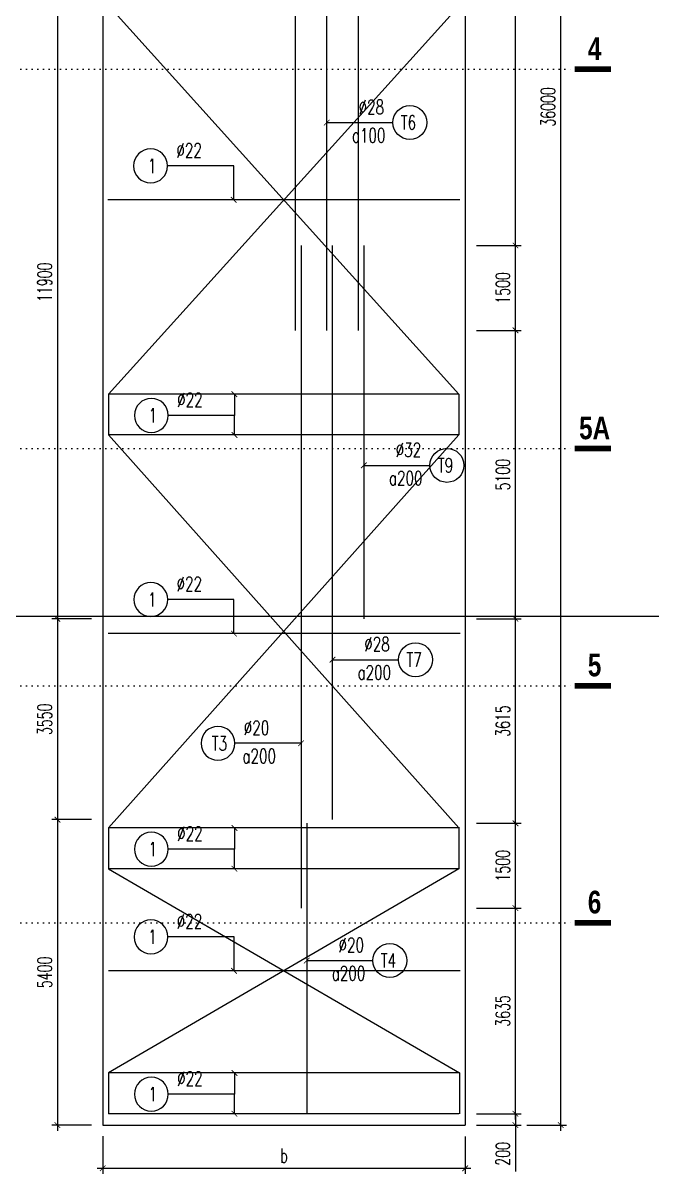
# Model space of a CAD drawing. Header units: millimetres. Extents: x -143570 to 58447, y -1448440 to -1202244.
# Drawn here: x -100369 to -89255, y -1252342 to -1231995 of the extents above; entities that cross this region are included whole.
import ezdxf
from ezdxf.enums import TextEntityAlignment as Align

# ---------------------------------------------------------------- set-up
doc = ezdxf.new("R2010")
doc.units = ezdxf.units.MM
doc.header["$LTSCALE"] = 30
doc.header["$PDMODE"] = 3
doc.linetypes.add('DOT', pattern=[0.25, 0, -0.25])
doc.layers.get('0').update_dxf_attribs({"lineweight": 9})
doc.layers.get('Defpoints').update_dxf_attribs({"lineweight": 9})
for name, color, linetype in [('ccu11-Chidan', 9, 'Continuous'), ('ccu11-Cotthep', 9, 'Continuous'), ('ccu11-Dim', 8, 'Continuous'), ('ccu11-Manh', 8, 'Continuous'), ('ccu11-Thay', 7, 'Continuous'), ('ccu11-Thep', 4, 'Continuous'), ('ccu11-Thepdai', 6, 'Continuous')]:
    doc.layers.add(name, color=color, linetype=linetype)
doc.styles.add('ccu11-dim', font='vnsimli.shx', dxfattribs={"width": 0.65, "bigfont": 'bigfont.shx'})
doc.styles.add('ccu11-VnAvH-B', font='')
doc.styles.add('ccu11-vnsimple', font='vnsimple.shx', dxfattribs={"bigfont": 'bigfont.shx'})
doc.styles.add('ccu11_simli', font='vnsimli.shx', dxfattribs={"width": 0.8})
doc.styles.add('VnHelvetlnsH', font='')
doc.styles.get('ccu11-VnAvH-B').set_extended_font_data('.VnAvantH', bold=True)
doc.styles.get('VnHelvetlnsH').set_extended_font_data('.VnHelvetInsH', bold=True)
doc.dimstyles.new('ccu11-100', dxfattribs={"dimscale": 100, "dimtxt": 2.5, "dimasz": 1, "dimexe": 1, "dimexo": 2, "dimgap": 1, "dimtad": 1, "dimdec": 0, "dimdsep": 46, "dimtxsty": 'ccu11-dim', "dimblk": 'ARCHTICK', "dimcen": -1, "dimdle": 1, "dimclrd": 256, "dimclre": 256, "dimclrt": 3, "dimadec": 0, "dimazin": 2, "dimtfac": 0.1, "dimtdec": 0, "dimtmove": 0, "dimatfit": 1, "dimldrblk": 'ARCHTICK', "dimfxl": 1, "dimtvp": 0.833333, "dimtolj": 1, "dimtzin": 12, "dimarcsym": 0})
doc.dimstyles.new('ccu11-100(d16a100)', dxfattribs={"dimscale": 100, "dimtxt": 2.5, "dimasz": 1, "dimexe": 1, "dimexo": 2, "dimgap": 0.8, "dimtad": 1, "dimdec": 1, "dimdsep": 46, "dimtxsty": 'ccu11-dim', "dimblk": 'ARCHTICK', "dimcen": -1, "dimdle": 1, "dimclrd": 256, "dimclre": 256, "dimclrt": 3, "dimadec": 0, "dimazin": 2, "dimtfac": 0.1, "dimtdec": 1, "dimtmove": 0, "dimatfit": 1, "dimldrblk": 'ARCHTICK', "dimfxl": 1, "dimtvp": 0.833333, "dimtolj": 1, "dimtzin": 12, "dimarcsym": 0})

# ---------------------------------------------------------------- blocks, each defined once
blk = doc.blocks.new('_ARCHTICK')
at = {"color": 0, "linetype": 'ByBlock', "const_width": 0.15}
blk.add_lwpolyline([(-0.5, -0.5), (0.5, 0.5)], dxfattribs=at)
blk = doc.blocks.new('*D241')
at = {"layer": 'ccu11-Dim', "lineweight": -2, "ltscale": 3000, "transparency": 16777216}
for p, q in [((-98961, -1251674), (-98961, -1252342)), ((-92555, -1251677), (-92555, -1252342)), ((-99061, -1252242), (-92455, -1252242))]:
    blk.add_line(p, q, dxfattribs=at)
at = {"layer": 'Defpoints', "color": 0, "ltscale": 3000, "transparency": 16777216}
for p in [(-98961, -1251474), (-92555, -1251477), (-92555, -1252242)]:
    blk.add_point(p, dxfattribs=at)
at = {"layer": 'ccu11-Dim', "lineweight": -2, "ltscale": 3000, "transparency": 16777216, "xscale": 100, "yscale": 100, "zscale": 100, "rotation": 180}
blk.add_blockref('_ARCHTICK', (-98961, -1252242), dxfattribs=at)
at = {"layer": 'ccu11-Dim', "lineweight": -2, "ltscale": 3000, "transparency": 16777216, "xscale": 100, "yscale": 100, "zscale": 100}
blk.add_blockref('_ARCHTICK', (-92555, -1252242), dxfattribs=at)
at = {"layer": 'ccu11-Dim', "color": 3, "ltscale": 3000, "transparency": 16777216, "insert": (-95758, -1252017), "char_height": 250, "attachment_point": 5, "style": 'ccu11-dim'}
blk.add_mtext('\\A1;b', dxfattribs=at)
blk = doc.blocks.new('*D242')
at = {"layer": 'ccu11-Dim', "lineweight": -2, "ltscale": 3000, "transparency": 16777216}
for p, q in [((-92355, -1251278), (-91567, -1251278)), ((-91667, -1251278), (-91667, -1251178)), ((-91667, -1251278), (-91667, -1251478)), ((-92355, -1251478), (-91567, -1251478)), ((-91667, -1251478), (-91667, -1252296))]:
    blk.add_line(p, q, dxfattribs=at)
at = {"layer": 'Defpoints', "color": 0, "ltscale": 3000, "transparency": 16777216}
for p in [(-92555, -1251278), (-92555, -1251478), (-91667, -1251478)]:
    blk.add_point(p, dxfattribs=at)
at = {"layer": 'ccu11-Dim', "lineweight": -2, "ltscale": 3000, "transparency": 16777216, "xscale": 100, "yscale": 100, "zscale": 100}
for p, rotation in [((-91667, -1251278), 270), ((-91667, -1251478), 90)]:
    blk.add_blockref('_ARCHTICK', p, dxfattribs=dict(at, rotation=rotation))
at = {"layer": 'ccu11-Dim', "color": 3, "ltscale": 3000, "transparency": 16777216, "insert": (-91892, -1251987), "char_height": 250, "attachment_point": 5, "rotation": 90, "style": 'ccu11-dim'}
blk.add_mtext('\\A1;200', dxfattribs=at)
blk = doc.blocks.new('*D245')
at = {"layer": 'ccu11-Dim', "lineweight": -2, "transparency": 16777216}
for p, q in [((-91467, -1215478), (-90767, -1215478)), ((-90867, -1251578), (-90867, -1215378)), ((-91467, -1251478), (-90767, -1251478))]:
    blk.add_line(p, q, dxfattribs=at)
at = {"layer": 'Defpoints', "color": 0, "transparency": 16777216}
for p in [(-91667, -1215478), (-90867, -1215478), (-91667, -1251478)]:
    blk.add_point(p, dxfattribs=at)
at = {"layer": 'ccu11-Dim', "lineweight": -2, "transparency": 16777216, "xscale": 100, "yscale": 100, "zscale": 100}
for p, rotation in [((-90867, -1215478), 90), ((-90867, -1251478), 270)]:
    blk.add_blockref('_ARCHTICK', p, dxfattribs=dict(at, rotation=rotation))
at = {"layer": 'ccu11-Dim', "color": 3, "transparency": 16777216, "insert": (-91092, -1233478), "char_height": 250, "attachment_point": 5, "rotation": 90, "style": 'ccu11-dim'}
blk.add_mtext('\\A1;36000', dxfattribs=at)
blk = doc.blocks.new('SHD')
at = {"layer": 'ccu11-Cotthep'}
blk.add_circle((300, 0), 300, dxfattribs=at)
at = {"layer": 'ccu11-Cotthep', "color": 31, "style": 'ccu11_simli', "width": 0.8}
blk.add_attdef('DK', text='', height=250, dxfattribs=at).set_placement((-101, 65), align=Align.BOTTOM_RIGHT)
blk.add_attdef('KH', text='', height=250, dxfattribs=at).set_placement((300, 0), align=Align.MIDDLE)
blk.add_attdef('KC', text='', height=250, dxfattribs=at).set_placement((-101, -142), align=Align.TOP_RIGHT)
blk = doc.blocks.new('*D257')
at = {"layer": 'ccu11-Dim', "lineweight": -2, "transparency": 16777216}
for p, q in [((-99761, -1230528), (-99761, -1242628)), ((-99161, -1230628), (-99861, -1230628)), ((-99161, -1242528), (-99861, -1242528))]:
    blk.add_line(p, q, dxfattribs=at)
at = {"layer": 'Defpoints', "color": 0, "transparency": 16777216}
for p in [(-98961, -1230628), (-99761, -1242528), (-98961, -1242528)]:
    blk.add_point(p, dxfattribs=at)
at = {"layer": 'ccu11-Dim', "lineweight": -2, "transparency": 16777216, "xscale": 100, "yscale": 100, "zscale": 100}
for p, rotation in [((-99761, -1230628), 90), ((-99761, -1242528), 270)]:
    blk.add_blockref('_ARCHTICK', p, dxfattribs=dict(at, rotation=rotation))
at = {"layer": 'ccu11-Dim', "color": 3, "transparency": 16777216, "insert": (-99986, -1236578), "char_height": 250, "attachment_point": 5, "rotation": 90, "style": 'ccu11-dim'}
blk.add_mtext('\\A1;11900', dxfattribs=at)
blk = doc.blocks.new('*D259')
at = {"layer": 'ccu11-Dim', "lineweight": -2, "transparency": 16777216}
for p, q in [((-99161, -1242528), (-99861, -1242528)), ((-99761, -1242428), (-99761, -1246178)), ((-99161, -1246078), (-99861, -1246078))]:
    blk.add_line(p, q, dxfattribs=at)
at = {"layer": 'Defpoints', "color": 0, "transparency": 16777216}
for p in [(-98961, -1242528), (-99761, -1246078), (-98961, -1246078)]:
    blk.add_point(p, dxfattribs=at)
at = {"layer": 'ccu11-Dim', "lineweight": -2, "transparency": 16777216, "xscale": 100, "yscale": 100, "zscale": 100}
for p, rotation in [((-99761, -1242528), 90), ((-99761, -1246078), 270)]:
    blk.add_blockref('_ARCHTICK', p, dxfattribs=dict(at, rotation=rotation))
at = {"layer": 'ccu11-Dim', "color": 3, "transparency": 16777216, "insert": (-99986, -1244303), "char_height": 250, "attachment_point": 5, "rotation": 90, "style": 'ccu11-dim'}
blk.add_mtext('\\A1;3550', dxfattribs=at)
blk = doc.blocks.new('*D260')
at = {"layer": 'ccu11-Dim', "lineweight": -2, "transparency": 16777216}
for p, q in [((-99761, -1245978), (-99761, -1251578)), ((-99161, -1246078), (-99861, -1246078)), ((-99161, -1251478), (-99861, -1251478))]:
    blk.add_line(p, q, dxfattribs=at)
at = {"layer": 'Defpoints', "color": 0, "transparency": 16777216}
for p in [(-98961, -1246078), (-99761, -1251478), (-98961, -1251478)]:
    blk.add_point(p, dxfattribs=at)
at = {"layer": 'ccu11-Dim', "lineweight": -2, "transparency": 16777216, "xscale": 100, "yscale": 100, "zscale": 100}
for p, rotation in [((-99761, -1246078), 90), ((-99761, -1251478), 270)]:
    blk.add_blockref('_ARCHTICK', p, dxfattribs=dict(at, rotation=rotation))
at = {"layer": 'ccu11-Dim', "color": 3, "transparency": 16777216, "insert": (-99986, -1248778), "char_height": 250, "attachment_point": 5, "rotation": 90, "style": 'ccu11-dim'}
blk.add_mtext('\\A1;5400', dxfattribs=at)
blk = doc.blocks.new('*D262')
at = {"layer": 'ccu11-Dim', "lineweight": -2, "transparency": 16777216}
for p, q in [((-92355, -1247643), (-91567, -1247643)), ((-91667, -1251378), (-91667, -1247543)), ((-92355, -1251278), (-91567, -1251278))]:
    blk.add_line(p, q, dxfattribs=at)
at = {"layer": 'Defpoints', "color": 0, "transparency": 16777216}
for p in [(-92555, -1247643), (-91667, -1247643), (-92555, -1251278)]:
    blk.add_point(p, dxfattribs=at)
at = {"layer": 'ccu11-Dim', "lineweight": -2, "transparency": 16777216, "xscale": 100, "yscale": 100, "zscale": 100}
for p, rotation in [((-91667, -1247643), 90), ((-91667, -1251278), 270)]:
    blk.add_blockref('_ARCHTICK', p, dxfattribs=dict(at, rotation=rotation))
at = {"layer": 'ccu11-Dim', "color": 3, "transparency": 16777216, "insert": (-91892, -1249460), "char_height": 250, "attachment_point": 5, "rotation": 90, "style": 'ccu11-dim'}
blk.add_mtext('\\A1;3635', dxfattribs=at)
blk = doc.blocks.new('*D263')
at = {"layer": 'ccu11-Dim', "lineweight": -2, "transparency": 16777216}
for p, q in [((-91667, -1247743), (-91667, -1246043)), ((-92355, -1246143), (-91567, -1246143)), ((-92355, -1247643), (-91567, -1247643))]:
    blk.add_line(p, q, dxfattribs=at)
at = {"layer": 'Defpoints', "color": 0, "transparency": 16777216}
for p in [(-92555, -1246143), (-91667, -1246143), (-92555, -1247643)]:
    blk.add_point(p, dxfattribs=at)
at = {"layer": 'ccu11-Dim', "lineweight": -2, "transparency": 16777216, "xscale": 100, "yscale": 100, "zscale": 100}
for p, rotation in [((-91667, -1246143), 90), ((-91667, -1247643), 270)]:
    blk.add_blockref('_ARCHTICK', p, dxfattribs=dict(at, rotation=rotation))
at = {"layer": 'ccu11-Dim', "color": 3, "transparency": 16777216, "insert": (-91892, -1246893), "char_height": 250, "attachment_point": 5, "rotation": 90, "style": 'ccu11-dim'}
blk.add_mtext('\\A1;1500', dxfattribs=at)
blk = doc.blocks.new('*D264')
at = {"layer": 'ccu11-Dim', "lineweight": -2, "transparency": 16777216}
for p, q in [((-92355, -1242528), (-91567, -1242528)), ((-91667, -1246243), (-91667, -1242428)), ((-92355, -1246143), (-91567, -1246143))]:
    blk.add_line(p, q, dxfattribs=at)
at = {"layer": 'Defpoints', "color": 0, "transparency": 16777216}
for p in [(-92555, -1242528), (-91667, -1242528), (-92555, -1246143)]:
    blk.add_point(p, dxfattribs=at)
at = {"layer": 'ccu11-Dim', "lineweight": -2, "transparency": 16777216, "xscale": 100, "yscale": 100, "zscale": 100}
for p, rotation in [((-91667, -1242528), 90), ((-91667, -1246143), 270)]:
    blk.add_blockref('_ARCHTICK', p, dxfattribs=dict(at, rotation=rotation))
at = {"layer": 'ccu11-Dim', "color": 3, "transparency": 16777216, "insert": (-91892, -1244335), "char_height": 250, "attachment_point": 5, "rotation": 90, "style": 'ccu11-dim'}
blk.add_mtext('\\A1;3615', dxfattribs=at)
blk = doc.blocks.new('*D265')
at = {"layer": 'ccu11-Dim', "lineweight": -2, "transparency": 16777216}
for p, q in [((-92355, -1237428), (-91567, -1237428)), ((-91667, -1242628), (-91667, -1237328)), ((-92355, -1242528), (-91567, -1242528))]:
    blk.add_line(p, q, dxfattribs=at)
at = {"layer": 'Defpoints', "color": 0, "transparency": 16777216}
for p in [(-92555, -1237428), (-91667, -1237428), (-92555, -1242528)]:
    blk.add_point(p, dxfattribs=at)
at = {"layer": 'ccu11-Dim', "lineweight": -2, "transparency": 16777216, "xscale": 100, "yscale": 100, "zscale": 100}
for p, rotation in [((-91667, -1237428), 90), ((-91667, -1242528), 270)]:
    blk.add_blockref('_ARCHTICK', p, dxfattribs=dict(at, rotation=rotation))
at = {"layer": 'ccu11-Dim', "color": 3, "transparency": 16777216, "insert": (-91892, -1239978), "char_height": 250, "attachment_point": 5, "rotation": 90, "style": 'ccu11-dim'}
blk.add_mtext('\\A1;5100', dxfattribs=at)
blk = doc.blocks.new('*D266')
at = {"layer": 'ccu11-Dim', "lineweight": -2, "transparency": 16777216}
for p, q in [((-91667, -1237528), (-91667, -1235828)), ((-92355, -1235928), (-91567, -1235928)), ((-92355, -1237428), (-91567, -1237428))]:
    blk.add_line(p, q, dxfattribs=at)
at = {"layer": 'Defpoints', "color": 0, "transparency": 16777216}
for p in [(-92555, -1235928), (-91667, -1235928), (-92555, -1237428)]:
    blk.add_point(p, dxfattribs=at)
at = {"layer": 'ccu11-Dim', "lineweight": -2, "transparency": 16777216, "xscale": 100, "yscale": 100, "zscale": 100}
for p, rotation in [((-91667, -1235928), 90), ((-91667, -1237428), 270)]:
    blk.add_blockref('_ARCHTICK', p, dxfattribs=dict(at, rotation=rotation))
at = {"layer": 'ccu11-Dim', "color": 3, "transparency": 16777216, "insert": (-91892, -1236678), "char_height": 250, "attachment_point": 5, "rotation": 90, "style": 'ccu11-dim'}
blk.add_mtext('\\A1;1500', dxfattribs=at)
blk = doc.blocks.new('*D267')
at = {"layer": 'ccu11-Dim', "lineweight": -2, "transparency": 16777216}
for p, q in [((-91667, -1236028), (-91667, -1227128)), ((-92355, -1227228), (-91567, -1227228)), ((-92355, -1235928), (-91567, -1235928))]:
    blk.add_line(p, q, dxfattribs=at)
at = {"layer": 'Defpoints', "color": 0, "transparency": 16777216}
for p in [(-92555, -1227228), (-91667, -1227228), (-92555, -1235928)]:
    blk.add_point(p, dxfattribs=at)
at = {"layer": 'ccu11-Dim', "lineweight": -2, "transparency": 16777216, "xscale": 100, "yscale": 100, "zscale": 100}
for p, rotation in [((-91667, -1227228), 90), ((-91667, -1235928), 270)]:
    blk.add_blockref('_ARCHTICK', p, dxfattribs=dict(at, rotation=rotation))
at = {"layer": 'ccu11-Dim', "color": 3, "transparency": 16777216, "insert": (-91892, -1231578), "char_height": 250, "attachment_point": 5, "rotation": 90, "style": 'ccu11-dim'}
blk.add_mtext('\\A1;8700', dxfattribs=at)
blk = doc.blocks.new('*U271')
at = {"color": 3, "linetype": 'DOT', "ltscale": 10}
blk.add_line((-2125, 0), (12722, 0), dxfattribs=at)
at = {"color": 4, "const_width": 75}
for points in [[(-2605, 0), (-2125, 0)], [(12722, 0), (13201, 0)]]:
    blk.add_lwpolyline(points, dxfattribs=at)
at = {"color": 31, "style": 'VnHelvetlnsH'}
for tag, p in [('MC3', (-2341, 274)), ('MC4', (12985, 274))]:
    blk.add_attdef(tag, text='', height=300, dxfattribs=at).set_placement(p, align=Align.MIDDLE_CENTER)
blk = doc.blocks.new('*D1107')
at = {"layer": 'ccu11-Thay', "lineweight": -2, "transparency": 16777216}
for p, q in [((-109577, -1215478), (-84931, -1215478)), ((-85031, -1215378), (-85031, -1242578)), ((-109577, -1242478), (-84931, -1242478))]:
    blk.add_line(p, q, dxfattribs=at)
at = {"layer": 'Defpoints', "color": 0, "transparency": 16777216}
for p in [(-109777, -1215478), (-109777, -1242478), (-85031, -1242478)]:
    blk.add_point(p, dxfattribs=at)
at = {"layer": 'ccu11-Thay', "lineweight": -2, "transparency": 16777216, "xscale": 100, "yscale": 100, "zscale": 100}
for p, rotation in [((-85031, -1215478), 90), ((-85031, -1242478), 270)]:
    blk.add_blockref('_ARCHTICK', p, dxfattribs=dict(at, rotation=rotation))
at = {"layer": 'ccu11-Thay', "color": 3, "transparency": 16777216, "insert": (-85301, -1228978), "char_height": 250, "attachment_point": 5, "rotation": 90, "style": 'ccu11-dim'}
blk.add_mtext('\\A1;27000(`16A100)', dxfattribs=at)

msp = doc.modelspace()

# ---------------------------------------------------------------- linework, layer by layer
at = {"layer": 'ccu11-Thay'}
for p, q in [((-98961.46, -1215477.87), (-98961.46, -1251477.91)), ((-92555.26, -1215477.87), (-92555.26, -1251477.91)), ((-98961.46, -1251477.91), (-92555.26, -1251477.91))]:
    msp.add_line(p, q, dxfattribs=at)
at = {"layer": 'ccu11-Thep'}
for p, q in [((-94446.26, -1225727.87), (-94446.26, -1237427.87)), ((-94901.26, -1246077.87), (-94901.26, -1235927.87))]:
    msp.add_line(p, q, dxfattribs=at)
for points in [[(-95556.26, -1237427.87), (-95556.26, -1225727.87)], [(-95001.26, -1237427.87), (-95001.26, -1225727.87)], [(-95456.26, -1235927.87), (-95456.26, -1247642.65)], [(-94346.26, -1235927.87), (-94346.26, -1242527.87)], [(-95356.26, -1246142.65), (-95356.26, -1251276.74)]]:
    msp.add_lwpolyline(points, dxfattribs=at)
at = {"layer": 'ccu11-Thepdai', "ltscale": 25}
for p, q in [((-92648.88, -1235121.75), (-98867.84, -1235121.75)), ((-92668.05, -1238556.35), (-98861.46, -1238556.35)), ((-92668.05, -1239276.74), (-98861.46, -1239276.74)), ((-92645.67, -1242787.28), (-98864.64, -1242787.28)), ((-92655.26, -1246225.43), (-98861.46, -1246225.43)), ((-92668.05, -1246945.81), (-98861.46, -1246945.81)), ((-92642.47, -1248751.58), (-98861.44, -1248751.58)), ((-92655.26, -1250556.35), (-98861.46, -1250556.35)), ((-92668.05, -1251276.74), (-98861.46, -1251276.74))]:
    msp.add_line(p, q, dxfattribs=at)
for points in [[(-98861.46, -1230887.28), (-98861.46, -1231687.15), (-92668.05, -1238556.35), (-92668.05, -1239276.74)], [(-92655.26, -1230887.28), (-92655.26, -1231687.15), (-98861.46, -1238556.35), (-98861.46, -1239276.74)], [(-98861.46, -1238556.35), (-98861.46, -1239276.74), (-92668.05, -1246225.43), (-92668.05, -1246945.81)], [(-92668.05, -1238556.35), (-92668.05, -1239276.74), (-98861.46, -1246225.43), (-98861.46, -1246945.81)], [(-98861.46, -1246225.43), (-98861.46, -1246945.81), (-92655.26, -1250556.35), (-92655.26, -1251277.74)], [(-92668.05, -1246225.43), (-92668.05, -1246945.81), (-98861.46, -1250556.35), (-98861.46, -1251277.74)]]:
    msp.add_lwpolyline(points, dxfattribs=at)

# ---------------------------------------------------------------- block references
at = {"layer": 'ccu11-Chidan'}
ref = msp.add_blockref('*U271', (-107582.91, -1232812.25), dxfattribs=dict(at, xscale=1.333333333335759, yscale=1.333333333335759, zscale=1.333333333335759))
ref.add_attrib('MC4', '4', dxfattribs={"layer": '0', "color": 31, "height": 400, "style": 'ccu11-VnAvH-B', "width": 0.8}).set_placement((-90269.19, -1232446.72), align=Align.MIDDLE_CENTER)
ref.add_attrib('MC3', '4', dxfattribs={"layer": '0', "color": 31, "height": 400, "style": 'ccu11-VnAvH-B', "width": 0.8}).set_placement((-110704.27, -1232446.72), align=Align.MIDDLE_CENTER)
ref = msp.add_blockref('*U271', (-107582.91, -1239518.09), dxfattribs=dict(at, xscale=1.333333333335759, yscale=1.333333333335759, zscale=1.333333333335759))
ref.add_attrib('MC4', '5a', dxfattribs={"layer": '0', "color": 31, "height": 400, "style": 'ccu11-VnAvH-B', "width": 0.8}).set_placement((-90269.19, -1239152.55), align=Align.MIDDLE_CENTER)
ref.add_attrib('MC3', '5a', dxfattribs={"layer": '0', "color": 31, "height": 400, "style": 'ccu11-VnAvH-B', "width": 0.8}).set_placement((-110704.27, -1239152.55), align=Align.MIDDLE_CENTER)
ref = msp.add_blockref('*U271', (-107582.91, -1243709.46), dxfattribs=dict(at, xscale=1.333333333335759, yscale=1.333333333335759, zscale=1.333333333335759))
ref.add_attrib('MC4', '5', dxfattribs={"layer": '0', "color": 31, "height": 400, "style": 'ccu11-VnAvH-B', "width": 0.8}).set_placement((-90269.19, -1243343.93), align=Align.MIDDLE_CENTER)
ref.add_attrib('MC3', '5', dxfattribs={"layer": '0', "color": 31, "height": 400, "style": 'ccu11-VnAvH-B', "width": 0.8}).set_placement((-110704.27, -1243343.93), align=Align.MIDDLE_CENTER)
ref = msp.add_blockref('*U271', (-107582.91, -1247900.84), dxfattribs=dict(at, xscale=1.333333333335759, yscale=1.333333333335759, zscale=1.333333333335759))
ref.add_attrib('MC4', '6', dxfattribs={"layer": '0', "color": 31, "height": 400, "style": 'ccu11-VnAvH-B', "width": 0.8}).set_placement((-90269.19, -1247535.3), align=Align.MIDDLE_CENTER)
ref.add_attrib('MC3', '6', dxfattribs={"layer": '0', "color": 31, "height": 400, "style": 'ccu11-VnAvH-B', "width": 0.8}).set_placement((-110704.27, -1247535.3), align=Align.MIDDLE_CENTER)
at = {"layer": 'ccu11-Cotthep'}
ref = msp.add_blockref('SHD', (-93833.17, -1233754.93), dxfattribs=at)
ref.add_attrib('KH', 'T6', dxfattribs={"color": 31, "height": 250, "style": 'ccu11-vnsimple', "width": 0.7}).set_placement((-93558.17, -1233754.93), align=Align.MIDDLE_CENTER)
ref.add_attrib('KC', 'a100', dxfattribs={"color": 31, "height": 250, "style": 'ccu11-vnsimple', "width": 0.7}).set_placement((-94261.75, -1233854.93), align=Align.TOP_CENTER)
ref.add_attrib('DK', '`28', dxfattribs={"color": 31, "height": 250, "style": 'ccu11-vnsimple', "width": 0.7}).set_placement((-94213.95, -1233679.93), align=Align.BOTTOM_CENTER)
ref = msp.add_blockref('SHD', (-97814.36, -1234521.35), dxfattribs=dict(at, xscale=-1))
ref.add_attrib('KH', '1', dxfattribs={"color": 31, "height": 250, "style": 'ccu11-vnsimple', "width": 0.7}).set_placement((-98089.36, -1234521.35), align=Align.MIDDLE_CENTER)
ref.add_attrib('DK', '`22', dxfattribs={"color": 31, "height": 250, "style": 'ccu11-vnsimple', "width": 0.7}).set_placement((-97433.58, -1234446.35), align=Align.BOTTOM_CENTER)
ref = msp.add_blockref('SHD', (-97801.4, -1238931.3), dxfattribs=dict(at, xscale=-1))
ref.add_attrib('KH', '1', dxfattribs={"color": 31, "height": 250, "style": 'ccu11-vnsimple', "width": 0.7}).set_placement((-98076.4, -1238931.3), align=Align.MIDDLE_CENTER)
ref.add_attrib('DK', '`22', dxfattribs={"color": 31, "height": 250, "style": 'ccu11-vnsimple', "width": 0.7}).set_placement((-97420.62, -1238856.3), align=Align.BOTTOM_CENTER)
ref = msp.add_blockref('SHD', (-93178.17, -1239814.63), dxfattribs=at)
ref.add_attrib('KH', 'T9', dxfattribs={"color": 31, "height": 250, "style": 'ccu11-vnsimple', "width": 0.7}).set_placement((-92903.17, -1239814.63), align=Align.MIDDLE_CENTER)
ref.add_attrib('KC', 'a200', dxfattribs={"color": 31, "height": 250, "style": 'ccu11-vnsimple', "width": 0.7}).set_placement((-93606.75, -1239914.63), align=Align.TOP_CENTER)
ref.add_attrib('DK', '`32', dxfattribs={"color": 31, "height": 250, "style": 'ccu11-vnsimple', "width": 0.7}).set_placement((-93558.95, -1239739.63), align=Align.BOTTOM_CENTER)
ref = msp.add_blockref('SHD', (-97811.16, -1242186.88), dxfattribs=dict(at, xscale=-1))
ref.add_attrib('KH', '1', dxfattribs={"color": 31, "height": 250, "style": 'ccu11-vnsimple', "width": 0.7}).set_placement((-98086.16, -1242186.88), align=Align.MIDDLE_CENTER)
ref.add_attrib('DK', '`22', dxfattribs={"color": 31, "height": 250, "style": 'ccu11-vnsimple', "width": 0.7}).set_placement((-97430.38, -1242111.88), align=Align.BOTTOM_CENTER)
ref = msp.add_blockref('SHD', (-93733.17, -1243250.81), dxfattribs=at)
ref.add_attrib('KH', 'T7', dxfattribs={"color": 31, "height": 250, "style": 'ccu11-vnsimple', "width": 0.7}).set_placement((-93458.17, -1243250.81), align=Align.MIDDLE_CENTER)
ref.add_attrib('KC', 'a200', dxfattribs={"color": 31, "height": 250, "style": 'ccu11-vnsimple', "width": 0.7}).set_placement((-94161.75, -1243350.81), align=Align.TOP_CENTER)
ref.add_attrib('DK', '`28', dxfattribs={"color": 31, "height": 250, "style": 'ccu11-vnsimple', "width": 0.7}).set_placement((-94113.95, -1243175.81), align=Align.BOTTOM_CENTER)
ref = msp.add_blockref('SHD', (-96624.05, -1244728.53), dxfattribs=dict(at, xscale=-1))
ref.add_attrib('KH', 'T3', dxfattribs={"color": 31, "height": 250, "style": 'ccu11-vnsimple', "width": 0.7}).set_placement((-96899.05, -1244728.53), align=Align.MIDDLE_CENTER)
ref.add_attrib('KC', 'a200', dxfattribs={"color": 31, "height": 250, "style": 'ccu11-vnsimple', "width": 0.7}).set_placement((-96195.47, -1244828.53), align=Align.TOP_CENTER)
ref.add_attrib('DK', '`20', dxfattribs={"color": 31, "height": 250, "style": 'ccu11-vnsimple', "width": 0.7}).set_placement((-96243.27, -1244653.53), align=Align.BOTTOM_CENTER)
ref = msp.add_blockref('SHD', (-97801.4, -1246600.37), dxfattribs=dict(at, xscale=-1))
ref.add_attrib('KH', '1', dxfattribs={"color": 31, "height": 250, "style": 'ccu11-vnsimple', "width": 0.7}).set_placement((-98076.4, -1246600.37), align=Align.MIDDLE_CENTER)
ref.add_attrib('DK', '`22', dxfattribs={"color": 31, "height": 250, "style": 'ccu11-vnsimple', "width": 0.7}).set_placement((-97420.62, -1246525.37), align=Align.BOTTOM_CENTER)
ref = msp.add_blockref('SHD', (-97807.96, -1248151.18), dxfattribs=dict(at, xscale=-1))
ref.add_attrib('KH', '1', dxfattribs={"color": 31, "height": 250, "style": 'ccu11-vnsimple', "width": 0.7}).set_placement((-98082.96, -1248151.18), align=Align.MIDDLE_CENTER)
ref.add_attrib('DK', '`22', dxfattribs={"color": 31, "height": 250, "style": 'ccu11-vnsimple', "width": 0.7}).set_placement((-97427.17, -1248076.18), align=Align.BOTTOM_CENTER)
ref = msp.add_blockref('SHD', (-94188.47, -1248569.45), dxfattribs=at)
ref.add_attrib('KH', 'T4', dxfattribs={"color": 31, "height": 250, "style": 'ccu11-vnsimple', "width": 0.7}).set_placement((-93913.47, -1248569.45), align=Align.MIDDLE_CENTER)
ref.add_attrib('KC', 'a200', dxfattribs={"color": 31, "height": 250, "style": 'ccu11-vnsimple', "width": 0.7}).set_placement((-94617.05, -1248669.45), align=Align.TOP_CENTER)
ref.add_attrib('DK', '`20', dxfattribs={"color": 31, "height": 250, "style": 'ccu11-vnsimple', "width": 0.7}).set_placement((-94569.25, -1248494.45), align=Align.BOTTOM_CENTER)
ref = msp.add_blockref('SHD', (-97801.4, -1250931.3), dxfattribs=dict(at, xscale=-1))
ref.add_attrib('KH', '1', dxfattribs={"color": 31, "height": 250, "style": 'ccu11-vnsimple', "width": 0.7}).set_placement((-98076.4, -1250931.3), align=Align.MIDDLE_CENTER)
ref.add_attrib('DK', '`22', dxfattribs={"color": 31, "height": 250, "style": 'ccu11-vnsimple', "width": 0.7}).set_placement((-97420.62, -1250856.3), align=Align.BOTTOM_CENTER)

# ---------------------------------------------------------------- dimensions: what is measured, and where the dimension line sits
at = {"layer": 'ccu11-Dim'}
dim = msp.add_linear_dim(base=(-90867.26, -1215477.87), p1=(-91667.26, -1251477.74), p2=(-91667.26, -1215477.87), angle=270, dimstyle='ccu11-100', dxfattribs=at)
dim.commit()
dim.dimension.update_dxf_attribs({"geometry": '*D245', "text_midpoint": (-91092.26, -1233477.8)})
for base, p1, p2, picture, middle in [((-91667.26, -1227227.87), (-92555.26, -1235927.87), (-92555.26, -1227227.87), '*D267', (-91892.26, -1231577.87)), ((-99761.46, -1242527.87), (-98961.46, -1230628.2), (-98961.46, -1242527.87), '*D257', (-99986.46, -1236578.04)), ((-91667.26, -1235927.87), (-92555.26, -1237427.87), (-92555.26, -1235927.87), '*D266', (-91892.26, -1236677.87)), ((-91667.26, -1237427.87), (-92555.26, -1242527.87), (-92555.26, -1237427.87), '*D265', (-91892.26, -1239977.87)), ((-99761.46, -1246077.87), (-98961.46, -1242527.87), (-98961.46, -1246077.87), '*D259', (-99986.46, -1244302.87)), ((-91667.26, -1242527.87), (-92555.26, -1246142.65), (-92555.26, -1242527.87), '*D264', (-91892.26, -1244335.26)), ((-99761.46, -1251478.25), (-98961.46, -1246077.87), (-98961.46, -1251478.25), '*D260', (-99986.46, -1248778.06)), ((-91667.26, -1246142.65), (-92555.26, -1247642.65), (-92555.26, -1246142.65), '*D263', (-91892.26, -1246892.65)), ((-91667.26, -1247642.65), (-92555.26, -1251277.91), (-92555.26, -1247642.65), '*D262', (-91892.26, -1249460.28))]:
    dim = msp.add_linear_dim(base=base, p1=p1, p2=p2, angle=90, dimstyle='ccu11-100', override={"dimtmove": 1}, dxfattribs=at)
    dim.commit()
    dim.dimension.update_dxf_attribs({"geometry": picture, "text_midpoint": middle})
at = {"layer": 'ccu11-Dim', "ltscale": 3000}
dim = msp.add_linear_dim(base=(-91667.26, -1251477.91), p1=(-92555.26, -1251277.91), p2=(-92555.26, -1251477.91), angle=90, dimstyle='ccu11-100', dxfattribs=at)
dim.commit()
dim.dimension.update_dxf_attribs({"geometry": '*D242', "text_midpoint": (-91892.26, -1251986.84)})
dim = msp.add_linear_dim(base=(-92555.26, -1252242), p1=(-98961.46, -1251474.25), p2=(-92555.26, -1251476.74), text='b', dimstyle='ccu11-100', dxfattribs=at)
dim.commit()
dim.dimension.update_dxf_attribs({"geometry": '*D241', "text_midpoint": (-95758.36, -1252017)})
at = {"layer": 'ccu11-Thay'}
dim = msp.add_linear_dim(base=(-85030.88, -1242477.87), p1=(-109777.1, -1215477.87), p2=(-109777.1, -1242477.87), angle=90, dimstyle='ccu11-100(d16a100)', override={"dimpost": '(`16A100)'}, dxfattribs=at)
dim.commit()
dim.dimension.update_dxf_attribs({"geometry": '*D1107', "text_midpoint": (-85301.35, -1228977.87)})

# ---------------------------------------------------------------- leaders
at = {"layer": 'ccu11-Manh'}
for points in [[(-95001.26, -1233754.93), (-93833.17, -1233754.93)], [(-96646.36, -1235121.75), (-96646.36, -1234521.35), (-97814.36, -1234521.35)], [(-96633.4, -1238556.35), (-96633.4, -1238931.3), (-97801.4, -1238931.3)], [(-96633.4, -1239277.74), (-96633.4, -1238931.3), (-97801.4, -1238931.3)], [(-94346.26, -1239814.63), (-93178.17, -1239814.63)], [(-96643.16, -1242787.28), (-96643.16, -1242186.88), (-97811.16, -1242186.88)], [(-94901.26, -1243250.81), (-93733.17, -1243250.81)], [(-95455.96, -1244728.53), (-96624.05, -1244728.53)], [(-96633.4, -1246225.43), (-96633.4, -1246600.37), (-97801.4, -1246600.37)], [(-96633.4, -1246946.81), (-96633.4, -1246600.37), (-97801.4, -1246600.37)], [(-96639.96, -1248751.58), (-96639.96, -1248151.18), (-97807.96, -1248151.18)], [(-95356.56, -1248569.45), (-94188.47, -1248569.45)], [(-96633.4, -1250556.35), (-96633.4, -1250931.3), (-97801.4, -1250931.3)], [(-96633.4, -1251277.74), (-96633.4, -1250931.3), (-97801.4, -1250931.3)]]:
    msp.add_leader(points, dimstyle='ccu11-100', override={"dimgap": 1, "dimtad": 0, "dimfxl": 3, "dimfxlon": 1, "dimtfill": 1, "dimarcsym": 1}, dxfattribs=at)

doc.saveas('drawing.dxf')
